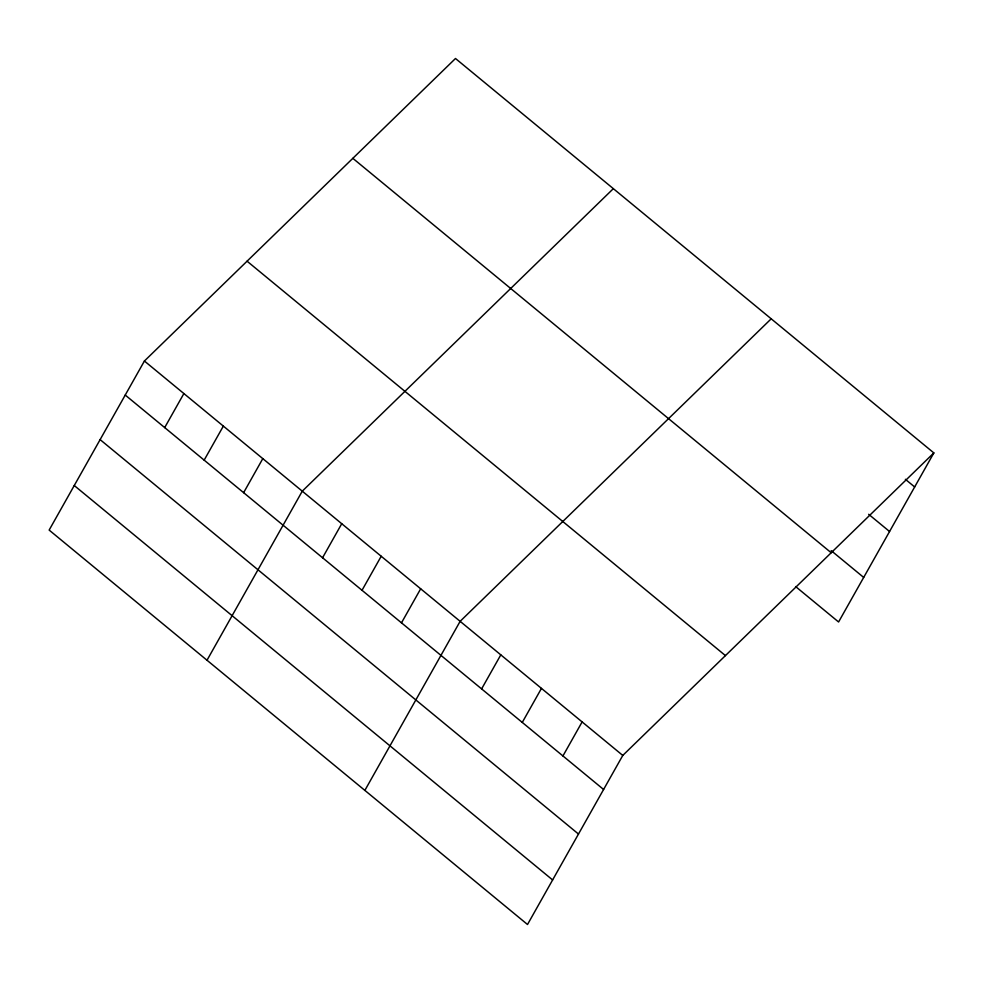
<?xml version="1.0" encoding="UTF-8"?>
<svg xmlns="http://www.w3.org/2000/svg" width="983" height="983" viewBox="0 0 983 983"><rect width="100%" height="100%" fill="white"/><g stroke="black" fill="none" stroke-linecap="round" stroke-linejoin="round"><path stroke-width="1.47" d="M144.415 361.019L49.15 530.083L527.515 924.499L622.78 755.435L933.85 452.917L455.485 58.501L144.415 361.019L622.78 755.435M164.689 427.605L183.882 393.556M204.157 460.142L223.35 426.094M243.624 492.68L262.805 458.631M207.008 660.244L302.272 491.168L613.343 188.662M322.559 557.766L341.74 523.718M362.014 590.304L381.207 556.255M401.482 622.841L420.675 588.792M364.865 790.393L460.13 621.33L771.2 318.811M481.609 688.911L500.802 654.862M522.268 722.431L541.461 688.383M562.94 755.952L582.12 721.915M933.85 452.917L838.585 621.981L795.603 586.544M905.368 479.299L914.669 486.966M868.653 514.281L889.554 531.52M831.163 550.615L863.688 577.426M352.836 158.324L831.2 552.753M247.065 261.183L725.429 655.6M125.234 395.055L603.599 789.484M100.119 439.622L578.483 834.039M74.253 485.528L552.618 879.945"/></g></svg>
